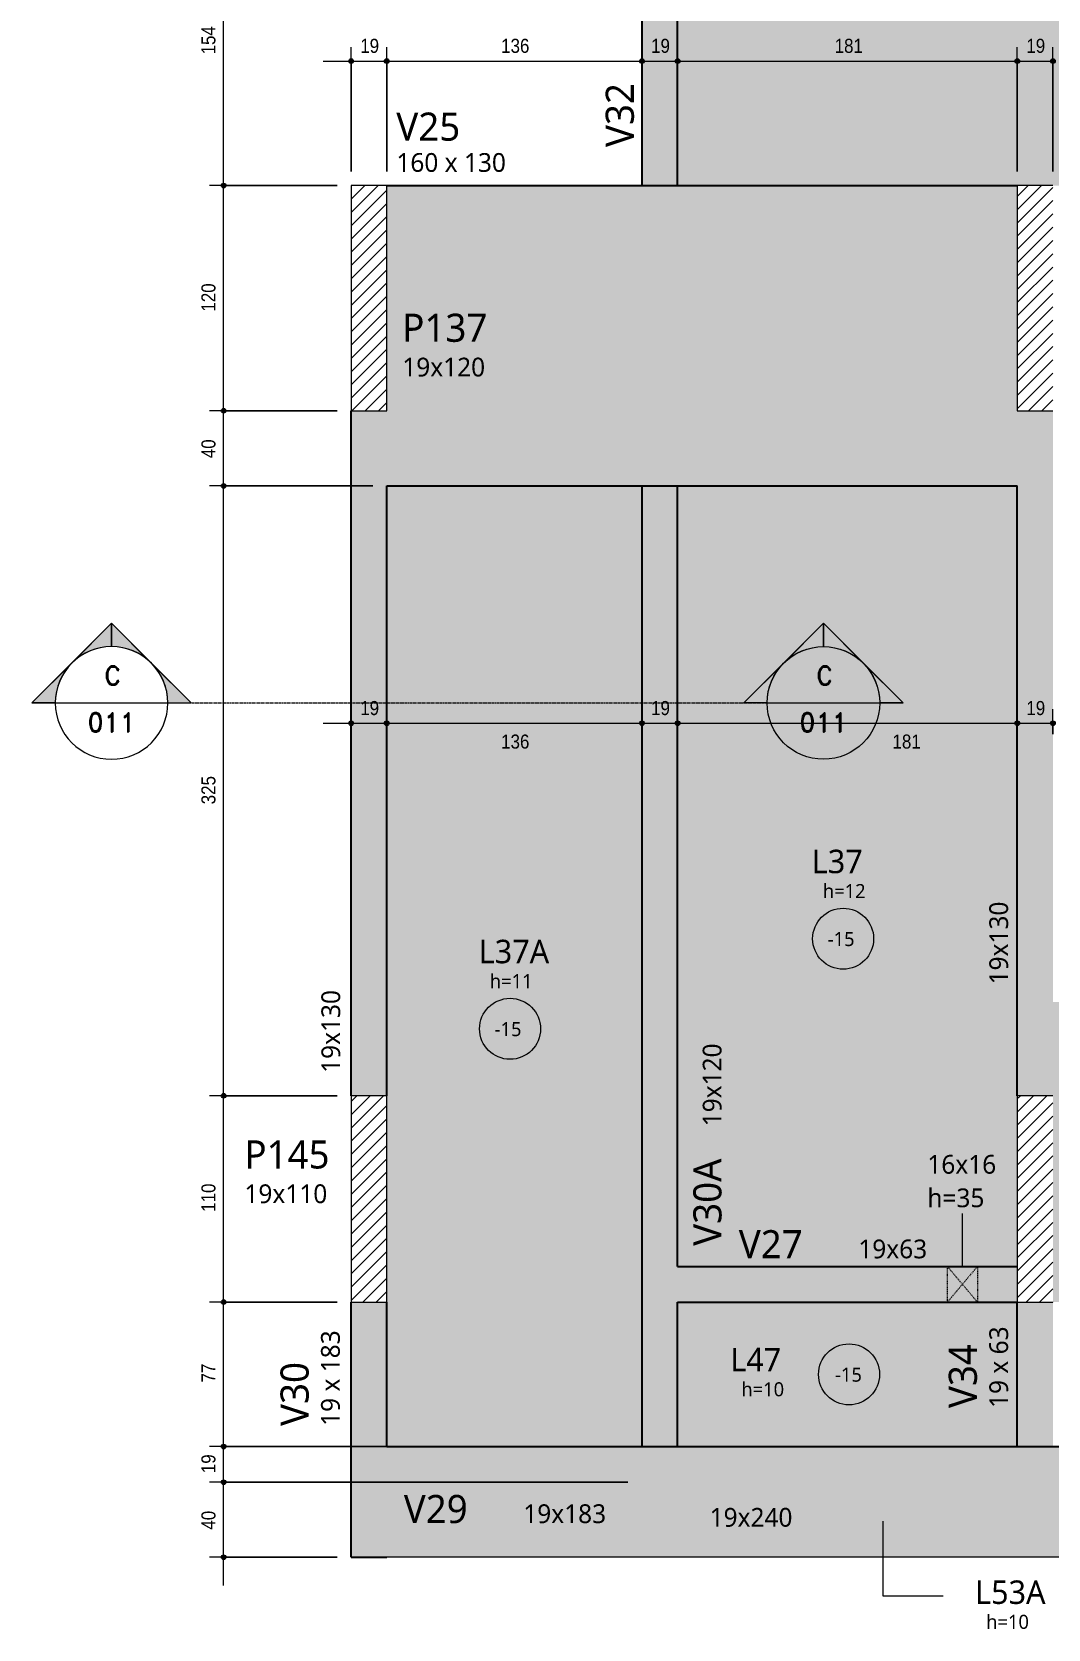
# Model space of a CAD drawing. Header units: centimetres. Extents: x -2136 to 34701, y -1430 to 84208.
# Drawn here: x -2132 to -1590, y -1330 to -479 of the extents above; entities that cross this region are included whole.
import ezdxf

# ---------------------------------------------------------------- set-up
doc = ezdxf.new("R2010")
doc.units = ezdxf.units.CM
doc.linetypes.add('Centro de 6 mm', pattern=[1.32, 0.6, -0.24, 0.24, -0.24])
doc.linetypes.add('Traço', pattern=[0.635, 0.3175, -0.3175])
for name, color, linetype, lineweight in [('A-ANNO-DIMS', 7, 'Continuous', 9), ('A-ANNO-DIMS-50', 7, 'Continuous', 9), ('A-DETL', 7, 'Continuous', 18), ('A-DETL-GENF', 7, 'Continuous', 18), ('A-DETL-THIN', 7, 'Continuous', 18), ('A-FLOR', 7, 'Continuous', 18), ('A-FLOR-IDEN', 7, 'Continuous', 9), ('A-GENM', 7, 'Continuous', 18), ('A-GENM-HDLN', 7, 'Traço', 18), ('A-GENM-IDEN', 7, 'Continuous', 9), ('G-ANNO-SYMB', 7, 'Continuous', 9), ('S-BEAM', 7, 'Continuous', 18), ('S-BEAM-IDEN', 7, 'Continuous', 9), ('S-COLS-IDEN', 7, 'Continuous', 9)]:
    doc.layers.add(name, color=color, linetype=linetype, lineweight=lineweight)
doc.styles.add('Fira Sans_2', font='FiraSans-Regular.ttf', dxfattribs={"width": 0.9, "height": 7.5})
doc.styles.add('Gadugi', font='gadugi.ttf', dxfattribs={"height": 15})
doc.styles.add('Gadugi_1', font='gadugi.ttf', dxfattribs={"height": 10})
doc.styles.add('Gadugi_3', font='gadugi.ttf', dxfattribs={"height": 7.5})
doc.styles.add('Gadugi_4', font='gadugi.ttf', dxfattribs={"height": 12.5})
doc.styles.add('RomanD', font='romand__.ttf', dxfattribs={"height": 10})
doc.dimstyles.new('PED_R80_1_5mm_ACIMA_As_ESQ__R00', dxfattribs={"dimscale": 30.48, "dimtxt": 10.229846, "dimasz": 0.328084, "dimexe": 0.246063, "dimexo": 0.246063, "dimgap": 0.049213, "dimtad": 1, "dimdec": 1, "dimrnd": 0.5, "dimdsep": 46, "dimtxsty": 'Fira Sans_2', "dimblk1": 'DOTSMALL', "dimblk2": 'DOTSMALL', "dimsah": 1, "dimcen": 0.09, "dimdle": 0.492126, "dimazin": 0, "dimtfac": 1, "dimtdec": 4, "dimtix": 1, "dimtmove": 0, "dimatfit": 3, "dimfxl": 1, "dimtvp": 1, "dimtolj": 1, "dimtzin": 0, "dimarcsym": 2})
doc.dimstyles.new('PED_R80_1_5mm_ACIMA_As_ESQ__R00_2', dxfattribs={"dimscale": 30.48, "dimtxt": 10.229846, "dimasz": 0.328084, "dimexe": 0.246063, "dimexo": 0.246063, "dimgap": 0.049213, "dimtad": 1, "dimdec": 1, "dimrnd": 0.5, "dimdsep": 46, "dimtxsty": 'Fira Sans_2', "dimblk1": 'DOTSMALL', "dimblk2": 'DOTSMALL', "dimsah": 1, "dimcen": 0.09, "dimdle": 0.492126, "dimazin": 0, "dimtfac": 1, "dimtdec": 4, "dimtix": 1, "dimtmove": 2, "dimatfit": 3, "dimfxl": 1, "dimtvp": 1, "dimtolj": 1, "dimtzin": 0, "dimarcsym": 2})
doc.dimstyles.new('PED_R80_1_5mm_ACIMA_As_ESQ__R00_3', dxfattribs={"dimscale": 30.48, "dimtxt": 10.229846, "dimasz": 0.328084, "dimexe": 0.246063, "dimexo": 0.246063, "dimgap": 0.049213, "dimtad": 1, "dimdec": 1, "dimrnd": 0.5, "dimdsep": 46, "dimtxsty": 'Fira Sans_2', "dimblk1": 'DOTSMALL', "dimblk2": 'DOTSMALL', "dimsah": 1, "dimcen": 0.09, "dimdle": 0.492126, "dimazin": 0, "dimtfac": 1, "dimtdec": 4, "dimtix": 1, "dimtmove": 0, "dimatfit": 3, "dimfxl": 1, "dimtvp": 1, "dimtolj": 1, "dimtzin": 0, "dimarcsym": 2})
pattern_1 = [(45, (0, 0), (-3.535534, 3.535534), [])]

# ---------------------------------------------------------------- blocks, each defined once
blk = doc.blocks.new('PED_FURO_RETANGULAR_R04_2020 _INSTÂNCIA_ - FURO RET-3728078-PL K 100 - FORMA DO 5º PAVIMENTO')
at = {"layer": 'A-GENM-HDLN'}
for p, q in [((-8, 9.5), (8, -9.5)), ((-8, -9.5), (8, 9.5)), ((-8, -9.5), (-8, 9.5)), ((8, 9.5), (8, -9.5))]:
    blk.add_line(p, q, dxfattribs=at)
blk = doc.blocks.new('PED_TAG_LAJE_R01 - TÍTULO_ESPESSURA_REBAIXO _LADO_-2413119-PL K 100 - FORMA DO 5º PAVIMENTO')
at = {"layer": 'A-FLOR-IDEN'}
blk.add_circle((0.885, 0), 0.325, dxfattribs=at)
blk = doc.blocks.new('PED_TAG_LAJE_R01 - TÍTULO_ESPESSURA_REBAIXO-2413107-PL K 100 - FORMA DO 5º PAVIMENTO')
at = {"layer": 'A-FLOR-IDEN'}
blk.add_circle((-0.046, -0.667), 0.325, dxfattribs=at)
blk = doc.blocks.new('Corte - M_Cabeça do corte - Preenchida-2060824-PL K 100 - FORMA DO 5º PAVIMENTO')
at = {"layer": 'G-ANNO-SYMB'}
h = blk.add_hatch(color=256, dxfattribs=at)
edge = h.paths.add_edge_path(flags=0)
edge.add_line((-0.6, 0.849), (-0.6, 0.6))
edge.add_arc((-0.6, 0), 0.6, 90, 135)
edge.add_line((-1.024, 0.424), (-0.6, 0.849))
h = blk.add_hatch(color=256, dxfattribs=at)
edge = h.paths.add_edge_path(flags=0)
edge.add_line((-0.6, 0.849), (-0.176, 0.424))
edge.add_arc((-0.6, 0), 0.6, 45, 90)
edge.add_line((-0.6, 0.6), (-0.6, 0.849))
h = blk.add_hatch(color=256, dxfattribs=at)
edge = h.paths.add_edge_path(flags=0)
edge.add_line((-1.449, 0), (-1.024, 0.424))
edge.add_arc((-0.6, 0), 0.6, 135, 180)
edge.add_line((-1.2, 0), (-1.449, 0))
h = blk.add_hatch(color=256, dxfattribs=at)
edge = h.paths.add_edge_path(flags=0)
edge.add_line((0.249, 0), (0, 0))
edge.add_arc((-0.6, 0), 0.6, 360, 405)
edge.add_line((-0.176, 0.424), (0.249, 0))
for p, q in [((-0.6, 0.849), (-1.449, 0)), ((-0.6, 0.849), (-1.024, 0.424)), ((-0.6, 0.849), (0.249, 0)), ((-0.6, 0.6), (-0.6, 0.849)), ((-0.6, 0.849), (-0.6, 0.6)), ((-0.176, 0.424), (-0.6, 0.849)), ((-1.024, 0.424), (-1.449, 0)), ((0.249, 0), (-0.176, 0.424)), ((-1.449, 0), (-1.2, 0)), ((0, 0), (0.249, 0)), ((-1.2, 0), (-1.449, 0)), ((0, 0), (0.249, 0))]:
    blk.add_line(p, q, dxfattribs=at)
for start, end in [(360, 180), (90, 135), (45, 90), (135, 180), (360, 45), (180, 360)]:
    blk.add_arc((-0.6, 0), 0.6, start, end, dxfattribs=at)
blk = doc.blocks.new('DIMBLOCK1-PL K 100 - FORMA DO 5º PAVIMENTO')
at = {"layer": 'A-ANNO-DIMS-50', "true_color": 0x000032}
h = blk.add_hatch(color=178, dxfattribs=at)
edge = h.paths.add_edge_path(flags=0)
edge.add_arc((-2029.45, -1252.25), 1.25, 0, 360)
h = blk.add_hatch(color=178, dxfattribs=at)
edge = h.paths.add_edge_path(flags=0)
edge.add_arc((-2029.45, -1292.25), 1.25, 0, 360)
at = {"layer": 'A-ANNO-DIMS-50', "color": 178, "true_color": 0x000032}
for p, q in [((-1814, -1252.25), (-2036.95, -1252.25)), ((-2029.45, -1307.25), (-2029.45, -1252.25)), ((-2029.45, -1252.25), (-1814, -1252.25)), ((-1969, -1292.25), (-2036.95, -1292.25)), ((-2029.45, -1292.25), (-1969, -1292.25))]:
    blk.add_line(p, q, dxfattribs=at)
for centre in [(-2029.45, -1252.25), (-2029.45, -1292.25)]:
    blk.add_circle(centre, 1.25, dxfattribs=at)
at = {"layer": 'A-ANNO-DIMS-50', "color": 0, "insert": (-2041.33, -1277.5), "char_height": 7.5, "width": 12.5906, "attachment_point": 1, "rotation": 90, "line_spacing_factor": 1.049215, "style": 'Fira Sans_2'}
blk.add_mtext('40', dxfattribs=at)
blk = doc.blocks.new('_DotSmall')
at = {"color": 0, "linetype": 'ByBlock', "const_width": 0.5}
blk.add_lwpolyline([(-0.0625, 0, 1), (0.0625, 0, 1)], format="xyb", close=True, dxfattribs=at)
blk = doc.blocks.new('DIMBLOCK2-PL K 100 - FORMA DO 5º PAVIMENTO')
at = {"layer": 'A-ANNO-DIMS-50', "true_color": 0x000032}
h = blk.add_hatch(color=178, dxfattribs=at)
edge = h.paths.add_edge_path(flags=0)
edge.add_arc((-2029.45, -1233.25), 1.25, 0, 360)
h = blk.add_hatch(color=178, dxfattribs=at)
edge = h.paths.add_edge_path(flags=0)
edge.add_arc((-2029.45, -1252.25), 1.25, 0, 360)
at = {"layer": 'A-ANNO-DIMS-50', "color": 178, "true_color": 0x000032}
for p, q in [((-1814, -1233.25), (-2036.95, -1233.25)), ((-2029.45, -1252.25), (-2029.45, -1233.25)), ((-2029.45, -1233.25), (-1814, -1233.25)), ((-1814, -1252.25), (-2036.95, -1252.25)), ((-2029.45, -1252.25), (-1814, -1252.25))]:
    blk.add_line(p, q, dxfattribs=at)
for centre in [(-2029.45, -1233.25), (-2029.45, -1252.25)]:
    blk.add_circle(centre, 1.25, dxfattribs=at)
at = {"layer": 'A-ANNO-DIMS-50', "color": 0, "insert": (-2041.33, -1247.41), "char_height": 7.5, "width": 11.1741, "attachment_point": 1, "rotation": 90, "line_spacing_factor": 1.049215, "style": 'Fira Sans_2'}
blk.add_mtext('19', dxfattribs=at)
blk = doc.blocks.new('DIMBLOCK3-PL K 100 - FORMA DO 5º PAVIMENTO')
at = {"layer": 'A-ANNO-DIMS-50', "true_color": 0x000032}
h = blk.add_hatch(color=178, dxfattribs=at)
edge = h.paths.add_edge_path(flags=0)
edge.add_arc((-2029.45, -1156.25), 1.25, 0, 360)
h = blk.add_hatch(color=178, dxfattribs=at)
edge = h.paths.add_edge_path(flags=0)
edge.add_arc((-2029.45, -1233.25), 1.25, 0, 360)
at = {"layer": 'A-ANNO-DIMS-50', "color": 178, "true_color": 0x000032}
for p, q in [((-1969, -1156.25), (-2036.95, -1156.25)), ((-2029.45, -1233.25), (-2029.45, -1156.25)), ((-2029.45, -1156.25), (-1969, -1156.25)), ((-1814, -1233.25), (-2036.95, -1233.25)), ((-2029.45, -1233.25), (-1814, -1233.25))]:
    blk.add_line(p, q, dxfattribs=at)
for centre in [(-2029.45, -1156.25), (-2029.45, -1233.25)]:
    blk.add_circle(centre, 1.25, dxfattribs=at)
at = {"layer": 'A-ANNO-DIMS-50', "color": 0, "insert": (-2041.33, -1199.08), "char_height": 7.5, "width": 10.3872, "attachment_point": 1, "rotation": 90, "line_spacing_factor": 1.049215, "style": 'Fira Sans_2'}
blk.add_mtext('77', dxfattribs=at)
blk = doc.blocks.new('DIMBLOCK4-PL K 100 - FORMA DO 5º PAVIMENTO')
at = {"layer": 'A-ANNO-DIMS-50', "true_color": 0x000032}
h = blk.add_hatch(color=178, dxfattribs=at)
edge = h.paths.add_edge_path(flags=0)
edge.add_arc((-2029.45, -1046.25), 1.25, 0, 360)
h = blk.add_hatch(color=178, dxfattribs=at)
edge = h.paths.add_edge_path(flags=0)
edge.add_arc((-2029.45, -1156.25), 1.25, 0, 360)
at = {"layer": 'A-ANNO-DIMS-50', "color": 178, "true_color": 0x000032}
for p, q in [((-1969, -1046.25), (-2036.95, -1046.25)), ((-2029.45, -1156.25), (-2029.45, -1046.25)), ((-2029.45, -1046.25), (-1969, -1046.25)), ((-1969, -1156.25), (-2036.95, -1156.25)), ((-2029.45, -1156.25), (-1969, -1156.25))]:
    blk.add_line(p, q, dxfattribs=at)
for centre in [(-2029.45, -1046.25), (-2029.45, -1156.25)]:
    blk.add_circle(centre, 1.25, dxfattribs=at)
at = {"layer": 'A-ANNO-DIMS-50', "color": 0, "insert": (-2041.33, -1108.14), "char_height": 7.5, "width": 16.5251, "attachment_point": 1, "rotation": 90, "line_spacing_factor": 1.049215, "style": 'Fira Sans_2'}
blk.add_mtext('110', dxfattribs=at)
blk = doc.blocks.new('DIMBLOCK5-PL K 100 - FORMA DO 5º PAVIMENTO')
at = {"layer": 'A-ANNO-DIMS-50', "true_color": 0x000032}
h = blk.add_hatch(color=178, dxfattribs=at)
edge = h.paths.add_edge_path(flags=0)
edge.add_arc((-2029.45, -721.25), 1.25, 0, 360)
h = blk.add_hatch(color=178, dxfattribs=at)
edge = h.paths.add_edge_path(flags=0)
edge.add_arc((-2029.45, -1046.25), 1.25, 0, 360)
at = {"layer": 'A-ANNO-DIMS-50', "color": 178, "true_color": 0x000032}
for p, q in [((-1950, -721.25), (-2036.95, -721.25)), ((-2029.45, -1046.25), (-2029.45, -721.25)), ((-2029.45, -721.25), (-1950, -721.25)), ((-1969, -1046.25), (-2036.95, -1046.25)), ((-2029.45, -1046.25), (-1969, -1046.25))]:
    blk.add_line(p, q, dxfattribs=at)
for centre in [(-2029.45, -721.25), (-2029.45, -1046.25)]:
    blk.add_circle(centre, 1.25, dxfattribs=at)
at = {"layer": 'A-ANNO-DIMS-50', "color": 0, "insert": (-2041.33, -890.96), "char_height": 7.5, "width": 17.312, "attachment_point": 1, "rotation": 90, "line_spacing_factor": 1.049215, "style": 'Fira Sans_2'}
blk.add_mtext('325', dxfattribs=at)
blk = doc.blocks.new('DIMBLOCK6-PL K 100 - FORMA DO 5º PAVIMENTO')
at = {"layer": 'A-ANNO-DIMS-50', "true_color": 0x000032}
h = blk.add_hatch(color=178, dxfattribs=at)
edge = h.paths.add_edge_path(flags=0)
edge.add_arc((-2029.45, -681.25), 1.25, 0, 360)
h = blk.add_hatch(color=178, dxfattribs=at)
edge = h.paths.add_edge_path(flags=0)
edge.add_arc((-2029.45, -721.25), 1.25, 0, 360)
at = {"layer": 'A-ANNO-DIMS-50', "color": 178, "true_color": 0x000032}
for p, q in [((-1969, -681.25), (-2036.95, -681.25)), ((-2029.45, -721.25), (-2029.45, -681.25)), ((-2029.45, -681.25), (-1969, -681.25)), ((-1950, -721.25), (-2036.95, -721.25)), ((-2029.45, -721.25), (-1950, -721.25))]:
    blk.add_line(p, q, dxfattribs=at)
for centre in [(-2029.45, -681.25), (-2029.45, -721.25)]:
    blk.add_circle(centre, 1.25, dxfattribs=at)
at = {"layer": 'A-ANNO-DIMS-50', "color": 0, "insert": (-2041.33, -706.5), "char_height": 7.5, "width": 12.5906, "attachment_point": 1, "rotation": 90, "line_spacing_factor": 1.049215, "style": 'Fira Sans_2'}
blk.add_mtext('40', dxfattribs=at)
blk = doc.blocks.new('DIMBLOCK7-PL K 100 - FORMA DO 5º PAVIMENTO')
at = {"layer": 'A-ANNO-DIMS-50', "true_color": 0x000032}
h = blk.add_hatch(color=178, dxfattribs=at)
edge = h.paths.add_edge_path(flags=0)
edge.add_arc((-2029.45, -561.25), 1.25, 0, 360)
h = blk.add_hatch(color=178, dxfattribs=at)
edge = h.paths.add_edge_path(flags=0)
edge.add_arc((-2029.45, -681.25), 1.25, 0, 360)
at = {"layer": 'A-ANNO-DIMS-50', "color": 178, "true_color": 0x000032}
for p, q in [((-1969, -561.25), (-2036.95, -561.25)), ((-2029.45, -681.25), (-2029.45, -561.25)), ((-2029.45, -561.25), (-1969, -561.25)), ((-1969, -681.25), (-2036.95, -681.25)), ((-2029.45, -681.25), (-1969, -681.25))]:
    blk.add_line(p, q, dxfattribs=at)
for centre in [(-2029.45, -561.25), (-2029.45, -681.25)]:
    blk.add_circle(centre, 1.25, dxfattribs=at)
at = {"layer": 'A-ANNO-DIMS-50', "color": 0, "insert": (-2041.33, -628.4), "char_height": 7.5, "width": 17.1547, "attachment_point": 1, "rotation": 90, "line_spacing_factor": 1.049215, "style": 'Fira Sans_2'}
blk.add_mtext('120', dxfattribs=at)
blk = doc.blocks.new('DIMBLOCK8-PL K 100 - FORMA DO 5º PAVIMENTO')
at = {"layer": 'A-ANNO-DIMS-50', "true_color": 0x000032}
h = blk.add_hatch(color=178, dxfattribs=at)
edge = h.paths.add_edge_path(flags=0)
edge.add_arc((-2029.45, -407.25), 1.25, 0, 360)
h = blk.add_hatch(color=178, dxfattribs=at)
edge = h.paths.add_edge_path(flags=0)
edge.add_arc((-2029.45, -561.25), 1.25, 0, 360)
at = {"layer": 'A-ANNO-DIMS-50', "color": 178, "true_color": 0x000032}
for p, q in [((-1854, -407.25), (-2036.95, -407.25)), ((-2029.45, -561.25), (-2029.45, -407.25)), ((-2029.45, -407.25), (-1854, -407.25)), ((-1969, -561.25), (-2036.95, -561.25)), ((-2029.45, -561.25), (-1969, -561.25))]:
    blk.add_line(p, q, dxfattribs=at)
for centre in [(-2029.45, -407.25), (-2029.45, -561.25)]:
    blk.add_circle(centre, 1.25, dxfattribs=at)
at = {"layer": 'A-ANNO-DIMS-50', "color": 0, "insert": (-2041.33, -491.33), "char_height": 7.5, "width": 16.9973, "attachment_point": 1, "rotation": 90, "line_spacing_factor": 1.049215, "style": 'Fira Sans_2'}
blk.add_mtext('154', dxfattribs=at)
blk = doc.blocks.new('DIMBLOCK242-PL K 100 - FORMA DO 5º PAVIMENTO')
at = {"layer": 'A-ANNO-DIMS-50', "true_color": 0x000032}
h = blk.add_hatch(color=178, dxfattribs=at)
edge = h.paths.add_edge_path(flags=0)
edge.add_arc((-1961.5, -847.8), 1.25, 0, 360)
h = blk.add_hatch(color=178, dxfattribs=at)
edge = h.paths.add_edge_path(flags=0)
edge.add_arc((-1942.5, -847.8), 1.25, 0, 360)
at = {"layer": 'A-ANNO-DIMS-50', "color": 178, "true_color": 0x000032}
for p, q in [((-1961.5, -853.54), (-1961.5, -840.3)), ((-1942.5, -853.54), (-1942.5, -840.3)), ((-1976.5, -847.8), (-1942.5, -847.8)), ((-1961.5, -847.8), (-1961.5, -853.54)), ((-1942.5, -847.8), (-1942.5, -853.54))]:
    blk.add_line(p, q, dxfattribs=at)
for centre in [(-1961.5, -847.8), (-1942.5, -847.8)]:
    blk.add_circle(centre, 1.25, dxfattribs=at)
at = {"layer": 'A-ANNO-DIMS-50', "color": 0, "insert": (-1956.66, -835.92), "char_height": 7.5, "width": 11.1741, "attachment_point": 1, "line_spacing_factor": 1.049215, "style": 'Fira Sans_2'}
blk.add_mtext('19', dxfattribs=at)
blk = doc.blocks.new('DIMBLOCK243-PL K 100 - FORMA DO 5º PAVIMENTO')
at = {"layer": 'A-ANNO-DIMS-50', "true_color": 0x000032}
h = blk.add_hatch(color=178, dxfattribs=at)
edge = h.paths.add_edge_path(flags=0)
edge.add_arc((-1942.5, -847.8), 1.25, 0, 360)
h = blk.add_hatch(color=178, dxfattribs=at)
edge = h.paths.add_edge_path(flags=0)
edge.add_arc((-1806.5, -847.8), 1.25, 0, 360)
at = {"layer": 'A-ANNO-DIMS-50', "color": 178, "true_color": 0x000032}
for p, q in [((-1942.5, -853.54), (-1942.5, -840.3)), ((-1806.5, -853.54), (-1806.5, -840.3)), ((-1942.5, -847.8), (-1806.5, -847.8)), ((-1942.5, -847.8), (-1942.5, -853.54)), ((-1806.5, -847.8), (-1806.5, -853.54))]:
    blk.add_line(p, q, dxfattribs=at)
for centre in [(-1942.5, -847.8), (-1806.5, -847.8)]:
    blk.add_circle(centre, 1.25, dxfattribs=at)
at = {"layer": 'A-ANNO-DIMS-50', "color": 0, "insert": (-1881.58, -853.77), "char_height": 7.5, "width": 16.9973, "attachment_point": 1, "line_spacing_factor": 1.049215, "style": 'Fira Sans_2'}
blk.add_mtext('136', dxfattribs=at)
blk = doc.blocks.new('DIMBLOCK244-PL K 100 - FORMA DO 5º PAVIMENTO')
at = {"layer": 'A-ANNO-DIMS-50', "true_color": 0x000032}
h = blk.add_hatch(color=178, dxfattribs=at)
edge = h.paths.add_edge_path(flags=0)
edge.add_arc((-1806.5, -847.8), 1.25, 0, 360)
h = blk.add_hatch(color=178, dxfattribs=at)
edge = h.paths.add_edge_path(flags=0)
edge.add_arc((-1787.5, -847.8), 1.25, 0, 360)
at = {"layer": 'A-ANNO-DIMS-50', "color": 178, "true_color": 0x000032}
for p, q in [((-1806.5, -853.54), (-1806.5, -840.3)), ((-1787.5, -853.54), (-1787.5, -840.3)), ((-1806.5, -847.8), (-1787.5, -847.8)), ((-1806.5, -847.8), (-1806.5, -853.54)), ((-1787.5, -847.8), (-1787.5, -853.54))]:
    blk.add_line(p, q, dxfattribs=at)
for centre in [(-1806.5, -847.8), (-1787.5, -847.8)]:
    blk.add_circle(centre, 1.25, dxfattribs=at)
at = {"layer": 'A-ANNO-DIMS-50', "color": 0, "insert": (-1801.66, -835.92), "char_height": 7.5, "width": 11.1741, "attachment_point": 1, "line_spacing_factor": 1.049215, "style": 'Fira Sans_2'}
blk.add_mtext('19', dxfattribs=at)
blk = doc.blocks.new('DIMBLOCK245-PL K 100 - FORMA DO 5º PAVIMENTO')
at = {"layer": 'A-ANNO-DIMS-50', "true_color": 0x000032}
h = blk.add_hatch(color=178, dxfattribs=at)
edge = h.paths.add_edge_path(flags=0)
edge.add_arc((-1787.5, -847.8), 1.25, 0, 360)
h = blk.add_hatch(color=178, dxfattribs=at)
edge = h.paths.add_edge_path(flags=0)
edge.add_arc((-1606.5, -847.8), 1.25, 0, 360)
at = {"layer": 'A-ANNO-DIMS-50', "color": 178, "true_color": 0x000032}
for p, q in [((-1787.5, -853.54), (-1787.5, -840.3)), ((-1606.5, -853.54), (-1606.5, -840.3)), ((-1787.5, -847.8), (-1606.5, -847.8)), ((-1787.5, -847.8), (-1787.5, -853.54)), ((-1606.5, -847.8), (-1606.5, -853.54))]:
    blk.add_line(p, q, dxfattribs=at)
for centre in [(-1787.5, -847.8), (-1606.5, -847.8)]:
    blk.add_circle(centre, 1.25, dxfattribs=at)
at = {"layer": 'A-ANNO-DIMS-50', "color": 0, "insert": (-1672.99, -853.77), "char_height": 7.5, "width": 16.3678, "attachment_point": 1, "line_spacing_factor": 1.049215, "style": 'Fira Sans_2'}
blk.add_mtext('181', dxfattribs=at)
blk = doc.blocks.new('DIMBLOCK246-PL K 100 - FORMA DO 5º PAVIMENTO')
at = {"layer": 'A-ANNO-DIMS-50', "true_color": 0x000032}
h = blk.add_hatch(color=178, dxfattribs=at)
edge = h.paths.add_edge_path(flags=0)
edge.add_arc((-1606.5, -847.8), 1.25, 0, 360)
h = blk.add_hatch(color=178, dxfattribs=at)
edge = h.paths.add_edge_path(flags=0)
edge.add_arc((-1587.5, -847.8), 1.25, 0, 360)
at = {"layer": 'A-ANNO-DIMS-50', "color": 178, "true_color": 0x000032}
for p, q in [((-1606.5, -853.54), (-1606.5, -840.3)), ((-1587.5, -853.54), (-1587.5, -840.3)), ((-1606.5, -847.8), (-1587.5, -847.8)), ((-1606.5, -847.8), (-1606.5, -853.54)), ((-1587.5, -847.8), (-1587.5, -853.54))]:
    blk.add_line(p, q, dxfattribs=at)
for centre in [(-1606.5, -847.8), (-1587.5, -847.8)]:
    blk.add_circle(centre, 1.25, dxfattribs=at)
at = {"layer": 'A-ANNO-DIMS-50', "color": 0, "insert": (-1601.66, -835.92), "char_height": 7.5, "width": 11.1741, "attachment_point": 1, "line_spacing_factor": 1.049215, "style": 'Fira Sans_2'}
blk.add_mtext('19', dxfattribs=at)
blk = doc.blocks.new('DIMBLOCK286-PL K 100 - FORMA DO 5º PAVIMENTO')
at = {"layer": 'A-ANNO-DIMS-50', "true_color": 0x000032}
h = blk.add_hatch(color=178, dxfattribs=at)
edge = h.paths.add_edge_path(flags=0)
edge.add_arc((-1961.5, -494.88), 1.25, 0, 360)
h = blk.add_hatch(color=178, dxfattribs=at)
edge = h.paths.add_edge_path(flags=0)
edge.add_arc((-1942.5, -494.88), 1.25, 0, 360)
at = {"layer": 'A-ANNO-DIMS-50', "color": 178, "true_color": 0x000032}
for p, q in [((-1961.5, -553.75), (-1961.5, -487.38)), ((-1942.5, -553.75), (-1942.5, -487.38)), ((-1976.5, -494.88), (-1942.5, -494.88)), ((-1961.5, -494.88), (-1961.5, -553.75)), ((-1942.5, -494.88), (-1942.5, -553.75))]:
    blk.add_line(p, q, dxfattribs=at)
for centre in [(-1961.5, -494.88), (-1942.5, -494.88)]:
    blk.add_circle(centre, 1.25, dxfattribs=at)
at = {"layer": 'A-ANNO-DIMS-50', "color": 0, "insert": (-1956.66, -483), "char_height": 7.5, "width": 11.1741, "attachment_point": 1, "line_spacing_factor": 1.049215, "style": 'Fira Sans_2'}
blk.add_mtext('19', dxfattribs=at)
blk = doc.blocks.new('DIMBLOCK287-PL K 100 - FORMA DO 5º PAVIMENTO')
at = {"layer": 'A-ANNO-DIMS-50', "true_color": 0x000032}
h = blk.add_hatch(color=178, dxfattribs=at)
edge = h.paths.add_edge_path(flags=0)
edge.add_arc((-1942.5, -494.88), 1.25, 0, 360)
h = blk.add_hatch(color=178, dxfattribs=at)
edge = h.paths.add_edge_path(flags=0)
edge.add_arc((-1806.5, -494.88), 1.25, 0, 360)
at = {"layer": 'A-ANNO-DIMS-50', "color": 178, "true_color": 0x000032}
for p, q in [((-1942.5, -553.75), (-1942.5, -487.38)), ((-1806.5, -500.61), (-1806.5, -487.38)), ((-1942.5, -494.88), (-1806.5, -494.88)), ((-1942.5, -494.88), (-1942.5, -553.75)), ((-1806.5, -494.88), (-1806.5, -500.61))]:
    blk.add_line(p, q, dxfattribs=at)
for centre in [(-1942.5, -494.88), (-1806.5, -494.88)]:
    blk.add_circle(centre, 1.25, dxfattribs=at)
at = {"layer": 'A-ANNO-DIMS-50', "color": 0, "insert": (-1881.58, -483), "char_height": 7.5, "width": 16.9973, "attachment_point": 1, "line_spacing_factor": 1.049215, "style": 'Fira Sans_2'}
blk.add_mtext('136', dxfattribs=at)
blk = doc.blocks.new('DIMBLOCK288-PL K 100 - FORMA DO 5º PAVIMENTO')
at = {"layer": 'A-ANNO-DIMS-50', "true_color": 0x000032}
h = blk.add_hatch(color=178, dxfattribs=at)
edge = h.paths.add_edge_path(flags=0)
edge.add_arc((-1806.5, -494.88), 1.25, 0, 360)
h = blk.add_hatch(color=178, dxfattribs=at)
edge = h.paths.add_edge_path(flags=0)
edge.add_arc((-1787.5, -494.88), 1.25, 0, 360)
at = {"layer": 'A-ANNO-DIMS-50', "color": 178, "true_color": 0x000032}
for p, q in [((-1806.5, -500.61), (-1806.5, -487.38)), ((-1787.5, -500.61), (-1787.5, -487.38)), ((-1806.5, -494.88), (-1787.5, -494.88)), ((-1806.5, -494.88), (-1806.5, -500.61)), ((-1787.5, -494.88), (-1787.5, -500.61))]:
    blk.add_line(p, q, dxfattribs=at)
for centre in [(-1806.5, -494.88), (-1787.5, -494.88)]:
    blk.add_circle(centre, 1.25, dxfattribs=at)
at = {"layer": 'A-ANNO-DIMS-50', "color": 0, "insert": (-1801.66, -483), "char_height": 7.5, "width": 11.1741, "attachment_point": 1, "line_spacing_factor": 1.049215, "style": 'Fira Sans_2'}
blk.add_mtext('19', dxfattribs=at)
blk = doc.blocks.new('DIMBLOCK289-PL K 100 - FORMA DO 5º PAVIMENTO')
at = {"layer": 'A-ANNO-DIMS-50', "true_color": 0x000032}
h = blk.add_hatch(color=178, dxfattribs=at)
edge = h.paths.add_edge_path(flags=0)
edge.add_arc((-1787.5, -494.88), 1.25, 0, 360)
h = blk.add_hatch(color=178, dxfattribs=at)
edge = h.paths.add_edge_path(flags=0)
edge.add_arc((-1606.5, -494.88), 1.25, 0, 360)
at = {"layer": 'A-ANNO-DIMS-50', "color": 178, "true_color": 0x000032}
for p, q in [((-1787.5, -500.61), (-1787.5, -487.38)), ((-1606.5, -553.75), (-1606.5, -487.38)), ((-1787.5, -494.88), (-1606.5, -494.88)), ((-1787.5, -494.88), (-1787.5, -500.61)), ((-1606.5, -494.88), (-1606.5, -553.75))]:
    blk.add_line(p, q, dxfattribs=at)
for centre in [(-1787.5, -494.88), (-1606.5, -494.88)]:
    blk.add_circle(centre, 1.25, dxfattribs=at)
at = {"layer": 'A-ANNO-DIMS-50', "color": 0, "insert": (-1703.82, -483), "char_height": 7.5, "width": 16.3678, "attachment_point": 1, "line_spacing_factor": 1.049215, "style": 'Fira Sans_2'}
blk.add_mtext('181', dxfattribs=at)
blk = doc.blocks.new('DIMBLOCK290-PL K 100 - FORMA DO 5º PAVIMENTO')
at = {"layer": 'A-ANNO-DIMS-50', "true_color": 0x000032}
h = blk.add_hatch(color=178, dxfattribs=at)
edge = h.paths.add_edge_path(flags=0)
edge.add_arc((-1606.5, -494.88), 1.25, 0, 360)
h = blk.add_hatch(color=178, dxfattribs=at)
edge = h.paths.add_edge_path(flags=0)
edge.add_arc((-1587.5, -494.88), 1.25, 0, 360)
at = {"layer": 'A-ANNO-DIMS-50', "color": 178, "true_color": 0x000032}
for p, q in [((-1606.5, -553.75), (-1606.5, -487.38)), ((-1587.5, -553.75), (-1587.5, -487.38)), ((-1606.5, -494.88), (-1587.5, -494.88)), ((-1606.5, -494.88), (-1606.5, -553.75)), ((-1587.5, -494.88), (-1587.5, -553.75))]:
    blk.add_line(p, q, dxfattribs=at)
for centre in [(-1606.5, -494.88), (-1587.5, -494.88)]:
    blk.add_circle(centre, 1.25, dxfattribs=at)
at = {"layer": 'A-ANNO-DIMS-50', "color": 0, "insert": (-1601.66, -483), "char_height": 7.5, "width": 11.1741, "attachment_point": 1, "line_spacing_factor": 1.049215, "style": 'Fira Sans_2'}
blk.add_mtext('19', dxfattribs=at)

msp = doc.modelspace()

# ---------------------------------------------------------------- hatches: boundary and pattern name
at = {"layer": 'A-DETL-GENF', "true_color": 0x808080}
h = msp.add_hatch(dxfattribs=at)
h.set_pattern_fill('FP_1', color=8, style=0, pattern_type=2)
h.set_pattern_definition(pattern_1)
h.paths.add_polyline_path([(-1942.5, -681.25), (-1942.5, -561.25), (-1961.5, -561.25), (-1961.5, -681.25)], flags=0)
h = msp.add_hatch(dxfattribs=at)
h.set_pattern_fill('FP_1', color=8, style=0, pattern_type=2)
h.set_pattern_definition(pattern_1)
h.paths.add_polyline_path([(-1606.5, -681.25), (-1587.5, -681.25), (-1587.5, -561.25), (-1606.5, -561.25)], flags=0)
h = msp.add_hatch(dxfattribs=at)
h.set_pattern_fill('FP_1', color=8, style=0, pattern_type=2)
h.set_pattern_definition(pattern_1)
h.paths.add_polyline_path([(-1942.5, -1156.25), (-1942.5, -1046.25), (-1961.5, -1046.25), (-1961.5, -1156.25)], flags=0)
h = msp.add_hatch(dxfattribs=at)
h.set_pattern_fill('FP_1', color=8, style=0, pattern_type=2)
h.set_pattern_definition(pattern_1)
h.paths.add_polyline_path([(-1606.5, -1156.25), (-1587.5, -1156.25), (-1587.5, -1046.25), (-1606.5, -1046.25)], flags=0)
at = {"layer": 'A-FLOR', "true_color": 0xfcd5b4}
for points in [[(50.77, -561.25), (1788.5, -561.25), (1788.5, -407.25), (1711.5, -407.25), (1711.5, -413.25), (1276.5, -413.25), (1276.5, -418.25), (943.5, -418.25), (943.5, -407.25), (-921.5, -407.25), (-921.5, -418.25), (-1383.5, -418.25), (-1383.5, -413.25), (-1662, -413.25), (-1662, -407.25), (-1787.5, -407.25), (-1787.5, -561.25), (-145.5, -561.25)], [(-1942.5, -1233.25), (-1806.5, -1233.25), (-1806.5, -721.25), (-1942.5, -721.25), (-1942.5, -1231.21)], [(-1627.73, -1137.25), (-1606.5, -1137.25), (-1606.5, -721.25), (-1787.5, -721.25), (-1787.5, -1137.25), (-1641.08, -1137.25)], [(-1627.73, -1233.25), (-1606.5, -1233.25), (-1606.5, -1156.25), (-1787.5, -1156.25), (-1787.5, -1233.25), (-1643.73, -1233.25)]]:
    msp.add_hatch(color=254, dxfattribs=at).paths.add_polyline_path(points, flags=0)
at = {"layer": 'A-FLOR', "true_color": 0xe6b8b7}
msp.add_hatch(color=9, dxfattribs=at).paths.add_polyline_path([(-1590.46, -1292.25), (-1232.5, -1292.25), (-1232.5, -1252.25), (-1942.5, -1252.25), (-1942.5, -1292.25)], flags=0)
at = {"layer": 'S-BEAM', "true_color": 0x00bcb8}
for points in [[(-1787.5, -561.25), (-1787.5, -407.25), (-1806.5, -407.25), (-1806.5, -561.25)], [(-1806.5, -1233.25), (-1787.5, -1233.25), (-1787.5, -721.25), (-1806.5, -721.25), (-1806.5, -878.55)], [(50.77, -1252.25), (1807.5, -1252.25), (1807.5, -1233.25), (-1806.5, -1233.25), (-1806.5, -1252.25), (-541.5, -1252.25)]]:
    msp.add_hatch(color=132, dxfattribs=at).paths.add_polyline_path(points, flags=0)
at = {"layer": 'S-BEAM', "true_color": 0xfcd5b4}
for points in [[(-1942.5, -721.25), (-1606.5, -721.25), (-1606.5, -561.25), (-1942.5, -561.25), (-1942.5, -681.25)], [(-1942.5, -1046.25), (-1942.5, -681.25), (-1961.5, -681.25), (-1961.5, -1046.25)], [(-1590.46, -996.25), (-1587.5, -996.25), (-1587.5, -681.25), (-1606.5, -681.25), (-1606.5, -996.25)], [(-1587.5, -1156.25), (-896.5, -1156.25), (-896.5, -1133.5), (-928.5, -1133.5), (-928.5, -996.25), (-1606.5, -996.25), (-1606.5, -1046.25), (-1587.5, -1046.25)], [(-1787.5, -1156.25), (-1606.5, -1156.25), (-1606.5, -1137.25), (-1787.5, -1137.25)], [(-1961.5, -1292.25), (-1942.5, -1292.25), (-1942.5, -1156.25), (-1961.5, -1156.25)], [(-1587.5, -1233.25), (-1587.5, -1156.25), (-1606.5, -1156.25), (-1606.5, -1233.25), (-1590.46, -1233.25)], [(-1806.5, -1252.25), (-1806.5, -1233.25), (-1942.5, -1233.25), (-1942.5, -1252.25)]]:
    msp.add_hatch(color=254, dxfattribs=at).paths.add_polyline_path(points, flags=0)

# ---------------------------------------------------------------- linework, layer by layer
at = {"layer": 'A-DETL'}
for p, q in [((-1677.98, -1312.98), (-1677.98, -1272.98)), ((-1645.98, -1312.98), (-1677.98, -1312.98))]:
    msp.add_line(p, q, dxfattribs=at)
at = {"layer": 'A-DETL-THIN'}
for p, q in [((-1961.5, -561.25), (-1961.5, -681.25)), ((-1942.5, -561.25), (-1961.5, -561.25)), ((-1942.5, -681.25), (-1942.5, -561.25)), ((-1606.5, -561.25), (-1606.5, -681.25)), ((-1587.5, -561.25), (-1606.5, -561.25)), ((-1961.5, -681.25), (-1942.5, -681.25)), ((-1606.5, -681.25), (-1587.5, -681.25)), ((-1961.5, -1046.25), (-1961.5, -1156.25)), ((-1942.5, -1046.25), (-1961.5, -1046.25)), ((-1942.5, -1156.25), (-1942.5, -1046.25)), ((-1606.5, -1046.25), (-1606.5, -1156.25)), ((-1587.5, -1046.25), (-1606.5, -1046.25)), ((-1961.5, -1156.25), (-1942.5, -1156.25)), ((-1606.5, -1156.25), (-1587.5, -1156.25))]:
    msp.add_line(p, q, dxfattribs=at)
at = {"layer": 'A-FLOR'}
msp.add_line((-1232.5, -1292.25), (-1942.5, -1292.25), dxfattribs=at)
at = {"layer": 'A-GENM-IDEN'}
msp.add_line((-1635.73, -1137.25), (-1635.73, -1109.02), dxfattribs=at)
at = {"layer": 'G-ANNO-SYMB'}
for p, q in [((-2119.2, -836.95), (-2059.2, -836.95)), ((-1739.79, -836.95), (-1679.79, -836.95))]:
    msp.add_line(p, q, dxfattribs=at)
at = {"layer": 'G-ANNO-SYMB', "linetype": 'Centro de 6 mm'}
msp.add_line((-2059.2, -836.95), (-1739.79, -836.95), dxfattribs=at)
at = {"layer": 'S-BEAM', "lineweight": 25}
for p, q in [((-1806.5, -561.25), (-1806.5, -407.25)), ((-1787.5, -561.25), (-1787.5, -407.25)), ((-1942.5, -561.25), (-1606.5, -561.25)), ((-1961.5, -1046.25), (-1961.5, -681.25)), ((-1942.5, -721.25), (-1606.5, -721.25)), ((-1942.5, -1046.25), (-1942.5, -721.25)), ((-1806.5, -1233.25), (-1806.5, -721.25)), ((-1787.5, -1137.25), (-1787.5, -721.25)), ((-1606.5, -996.25), (-1606.5, -721.25)), ((-1606.5, -1046.25), (-1606.5, -996.25)), ((-1787.5, -1137.25), (-1606.5, -1137.25)), ((-1961.5, -1292.25), (-1961.5, -1156.25)), ((-1942.5, -1233.25), (-1942.5, -1156.25)), ((-1787.5, -1156.25), (-1606.5, -1156.25)), ((-1787.5, -1233.25), (-1787.5, -1156.25)), ((-1606.5, -1233.25), (-1606.5, -1156.25)), ((-1942.5, -1233.25), (-1806.5, -1233.25)), ((-1806.5, -1233.25), (1807.5, -1233.25)), ((-1961.5, -1292.25), (-1942.5, -1292.25))]:
    msp.add_line(p, q, dxfattribs=at)

# ---------------------------------------------------------------- block references
at = {"layer": 'A-FLOR-IDEN', "xscale": 49.99999999999998, "yscale": 49.99999999999998, "zscale": 49.99999999999998}
for name, p in [('PED_TAG_LAJE_R01 - TÍTULO_ESPESSURA_REBAIXO-2413107-PL K 100 - FORMA DO 5º PAVIMENTO', (-1697, -929.25)), ('PED_TAG_LAJE_R01 - TÍTULO_ESPESSURA_REBAIXO-2413107-PL K 100 - FORMA DO 5º PAVIMENTO', (-1874.5, -977.25)), ('PED_TAG_LAJE_R01 - TÍTULO_ESPESSURA_REBAIXO _LADO_-2413119-PL K 100 - FORMA DO 5º PAVIMENTO', (-1740.43, -1194.75))]:
    msp.add_blockref(name, p, dxfattribs=at)
at = {"layer": 'A-GENM', "linetype": 'Traço', "rotation": 180}
msp.add_blockref('PED_FURO_RETANGULAR_R04_2020 _INSTÂNCIA_ - FURO RET-3728078-PL K 100 - FORMA DO 5º PAVIMENTO', (-1635.73, -1146.75), dxfattribs=at)
at = {"layer": 'G-ANNO-SYMB', "xscale": 49.99999999999998, "yscale": 49.99999999999998, "zscale": 49.99999999999998}
msp.add_blockref('Corte - M_Cabeça do corte - Preenchida-2060824-PL K 100 - FORMA DO 5º PAVIMENTO', (-2059.2, -836.95), dxfattribs=at)
at = {"layer": 'G-ANNO-SYMB', "extrusion": (0, 0, -1), "xscale": 49.99999999999998, "yscale": 49.99999999999998, "zscale": 49.99999999999998}
msp.add_blockref('Corte - M_Cabeça do corte - Preenchida-2060824-PL K 100 - FORMA DO 5º PAVIMENTO', (1739.79, -836.95), dxfattribs=at)

# ---------------------------------------------------------------- texts
at = {"layer": 'A-FLOR-IDEN', "attachment_point": 1}
for s, insert, char_height, width, style in [('L37', (-1716.02, -915.16), 12.5, 33.27, 'Gadugi_4'), ('h=12', (-1710.13, -933.45), 7.5, 29.6624, 'Gadugi_3'), ('-15', (-1707.54, -959.01), 7.5, 18.8397, 'Gadugi_3'), ('L37A', (-1893.52, -963.16), 12.5, 46.8987, 'Gadugi_4'), ('h=11', (-1887.63, -981.45), 7.5, 29.6624, 'Gadugi_3'), ('-15', (-1885.04, -1007.01), 7.5, 18.8397, 'Gadugi_3'), ('L47', (-1759.46, -1180.66), 12.5, 33.27, 'Gadugi_4'), ('-15', (-1703.63, -1191.15), 7.5, 18.8397, 'Gadugi_3'), ('h=10', (-1753.56, -1198.95), 7.5, 29.6624, 'Gadugi_3'), ('L53A', (-1628.98, -1304.59), 12.5, 46.8987, 'Gadugi_4'), ('h=10', (-1623.09, -1322.88), 7.5, 29.6624, 'Gadugi_3')]:
    msp.add_mtext(s, dxfattribs=dict(at, insert=insert, char_height=char_height, width=width, style=style))
at = {"layer": 'A-GENM-IDEN', "char_height": 10, "attachment_point": 1, "style": 'Gadugi_1'}
for s, insert, width in [('16x16', (-1654.43, -1077.82), 44.8945), ('h=35', (-1654.43, -1095.68), 39.6835)]:
    msp.add_mtext(s, dxfattribs=dict(at, insert=insert, width=width))
at = {"layer": 'G-ANNO-SYMB', "char_height": 10, "attachment_point": 1, "style": 'RomanD'}
for s, insert, width in [('C', (-2093.09, -817.33), 12.0253), ('C', (-1713.68, -817.33), 12.0253), ('011', (-2102.02, -842.27), 33.6709), ('011', (-1722.6, -842.27), 33.6709)]:
    msp.add_mtext(s, dxfattribs=dict(at, insert=insert, width=width))
at = {"layer": 'S-BEAM-IDEN', "attachment_point": 1, "rotation": 90}
for s, insert, char_height, width, style in [('V32', (-1825.85, -540.69), 15, 44.0928, 'Gadugi'), ('19x130', (-1621.41, -986.95), 10, 54.1139, 'Gadugi_1'), ('19x130', (-1977.37, -1034.09), 10, 54.1139, 'Gadugi_1'), ('19x120', (-1774.14, -1062.55), 10, 54.1139, 'Gadugi_1'), ('V30A', (-1779.15, -1126.26), 15, 60.5274, 'Gadugi'), ('19 x 183', (-1977.56, -1222.2), 10, 63.7342, 'Gadugi_1'), ('19 x 63', (-1621.41, -1212.66), 10, 54.5147, 'Gadugi_1'), ('V34', (-1643.02, -1212.71), 15, 44.0928, 'Gadugi'), ('V30', (-1999.16, -1222.25), 15, 44.0928, 'Gadugi')]:
    msp.add_mtext(s, dxfattribs=dict(at, insert=insert, char_height=char_height, width=width, style=style))
at = {"layer": 'S-BEAM-IDEN', "attachment_point": 1}
for s, insert, char_height, width, style in [('V25', (-1937.45, -522.31), 15, 44.0928, 'Gadugi'), ('160 x 130', (-1937.4, -543.92), 10, 72.9536, 'Gadugi_1'), ('V27', (-1754.94, -1117.9), 15, 44.0928, 'Gadugi'), ('19x63', (-1691.23, -1122.91), 10, 44.8945, 'Gadugi_1'), ('V29', (-1933.47, -1259), 15, 44.0928, 'Gadugi'), ('19x183', (-1869.77, -1264.01), 10, 54.1139, 'Gadugi_1'), ('19x240', (-1770.46, -1265.94), 10, 54.1139, 'Gadugi_1')]:
    msp.add_mtext(s, dxfattribs=dict(at, insert=insert, char_height=char_height, width=width, style=style))
at = {"layer": 'S-COLS-IDEN', "attachment_point": 1}
for s, insert, char_height, width, style in [('P137', (-1934.26, -629.49), 15, 56.519, 'Gadugi'), ('19x120', (-1934.26, -652.95), 10, 54.1139, 'Gadugi_1'), ('P145', (-2018.38, -1070.05), 15, 56.519, 'Gadugi'), ('19x110', (-2018.38, -1093.51), 10, 54.1139, 'Gadugi_1')]:
    msp.add_mtext(s, dxfattribs=dict(at, insert=insert, char_height=char_height, width=width, style=style))

# ---------------------------------------------------------------- dimensions: what is measured, and where the dimension line sits
at = {"layer": 'A-ANNO-DIMS', "color": 178, "true_color": 0x000032}
for base, p1, p2, override, picture, middle in [((-2029.45, -407.25), (-1961.5, -561.25), (-1846.5, -407.25), {"dimpost": '<>', "dimfxl": 192.200416}, 'DIMBLOCK8-PL K 100 - FORMA DO 5º PAVIMENTO', (-2034.76, -484.25)), ((-2029.45, -561.25), (-1961.5, -681.25), (-1961.5, -561.25), {"dimpost": '<>', "dimfxl": 120}, 'DIMBLOCK7-PL K 100 - FORMA DO 5º PAVIMENTO', (-2034.76, -621.25)), ((-2029.45, -681.25), (-1942.5, -721.25), (-1961.5, -681.25), {"dimpost": '<>', "dimfxl": 44.28318}, 'DIMBLOCK6-PL K 100 - FORMA DO 5º PAVIMENTO', (-2034.76, -701.25)), ((-2029.45, -721.25), (-1961.5, -1046.25), (-1942.5, -721.25), {"dimpost": '<>', "dimfxl": 325.554911}, 'DIMBLOCK5-PL K 100 - FORMA DO 5º PAVIMENTO', (-2034.76, -883.75)), ((-2029.45, -1046.25), (-1961.5, -1156.25), (-1961.5, -1046.25), {"dimpost": '<>', "dimfxl": 110}, 'DIMBLOCK4-PL K 100 - FORMA DO 5º PAVIMENTO', (-2034.76, -1101.25)), ((-2029.45, -1156.25), (-1806.5, -1233.25), (-1961.5, -1156.25), {"dimpost": '<>', "dimfxl": 173.072239}, 'DIMBLOCK3-PL K 100 - FORMA DO 5º PAVIMENTO', (-2034.75, -1194.75)), ((-2029.45, -1233.25), (-1806.5, -1252.25), (-1806.5, -1233.25), {"dimpost": '<>', "dimfxl": 19}, 'DIMBLOCK2-PL K 100 - FORMA DO 5º PAVIMENTO', (-2034.82, -1242.75)), ((-2029.45, -1252.25), (-1961.5, -1292.25), (-1806.5, -1252.25), {"dimpost": '<>', "dimfxl": 160.078106}, 'DIMBLOCK1-PL K 100 - FORMA DO 5º PAVIMENTO', (-2034.76, -1272.25))]:
    dim = msp.add_linear_dim(base=base, p1=p1, p2=p2, angle=90, dimstyle='PED_R80_1_5mm_ACIMA_As_ESQ__R00', override=override, dxfattribs=at)
    dim.commit()
    dim.dimension.update_dxf_attribs({"geometry": picture, "text_midpoint": middle})
for base, p1, p2, dimstyle, override, picture, middle in [((-1942.5, -494.88), (-1961.5, -561.25), (-1942.5, -561.25), 'PED_R80_1_5mm_ACIMA_As_ESQ__R00_3', {"dimpost": '<>', "dimfxl": 19}, 'DIMBLOCK286-PL K 100 - FORMA DO 5º PAVIMENTO', (-1952, -489.51)), ((-1806.5, -494.88), (-1942.5, -561.25), (-1806.5, -493.11), 'PED_R80_1_5mm_ACIMA_As_ESQ__R00_3', {"dimpost": '<>', "dimfxl": 152.113249}, 'DIMBLOCK287-PL K 100 - FORMA DO 5º PAVIMENTO', (-1874.5, -489.57)), ((-1787.5, -494.88), (-1806.5, -493.11), (-1787.5, -493.11), 'PED_R80_1_5mm_ACIMA_As_ESQ__R00_3', {"dimpost": '<>', "dimfxl": 19}, 'DIMBLOCK288-PL K 100 - FORMA DO 5º PAVIMENTO', (-1797, -489.51)), ((-1606.5, -494.88), (-1787.5, -493.11), (-1606.5, -561.25), 'PED_R80_1_5mm_ACIMA_As_ESQ__R00_3', {"dimpost": '<>', "dimfxl": 193.399691}, 'DIMBLOCK289-PL K 100 - FORMA DO 5º PAVIMENTO', (-1697, -489.57)), ((-1587.5, -494.88), (-1606.5, -561.25), (-1587.5, -561.25), 'PED_R80_1_5mm_ACIMA_As_ESQ__R00_3', {"dimpost": '<>', "dimfxl": 19}, 'DIMBLOCK290-PL K 100 - FORMA DO 5º PAVIMENTO', (-1597, -489.51)), ((-1942.5, -847.8), (-1961.5, -846.04), (-1942.5, -846.04), 'PED_R80_1_5mm_ACIMA_As_ESQ__R00', {"dimpost": '<>', "dimfxl": 19}, 'DIMBLOCK242-PL K 100 - FORMA DO 5º PAVIMENTO', (-1952, -842.43)), ((-1787.5, -847.8), (-1806.5, -846.04), (-1787.5, -846.04), 'PED_R80_1_5mm_ACIMA_As_ESQ__R00', {"dimpost": '<>', "dimfxl": 19}, 'DIMBLOCK244-PL K 100 - FORMA DO 5º PAVIMENTO', (-1797, -842.43)), ((-1587.5, -847.8), (-1606.5, -846.04), (-1587.5, -846.04), 'PED_R80_1_5mm_ACIMA_As_ESQ__R00', {"dimpost": '<>', "dimfxl": 19}, 'DIMBLOCK246-PL K 100 - FORMA DO 5º PAVIMENTO', (-1597, -842.43))]:
    dim = msp.add_linear_dim(base=base, p1=p1, p2=p2, dimstyle=dimstyle, override=override, dxfattribs=at)
    dim.commit()
    dim.dimension.update_dxf_attribs({"geometry": picture, "text_midpoint": middle})
for base, p1, p2, override, picture, middle in [((-1806.5, -847.8), (-1942.5, -846.04), (-1806.5, -846.04), {"dimpost": '<>', "dimfxl": 136}, 'DIMBLOCK243-PL K 100 - FORMA DO 5º PAVIMENTO', (-1873.08, -858.77)), ((-1606.5, -847.8), (-1787.5, -846.04), (-1606.5, -846.04), {"dimpost": '<>', "dimfxl": 181}, 'DIMBLOCK245-PL K 100 - FORMA DO 5º PAVIMENTO', (-1664.8, -858.77))]:
    dim = msp.add_linear_dim(base=base, p1=p1, p2=p2, dimstyle='PED_R80_1_5mm_ACIMA_As_ESQ__R00_2', override=override, dxfattribs=at)
    dim.commit()
    dim.dimension.update_dxf_attribs({"geometry": picture, "text_midpoint": middle, "dimtype": 160})

doc.saveas('drawing.dxf')
